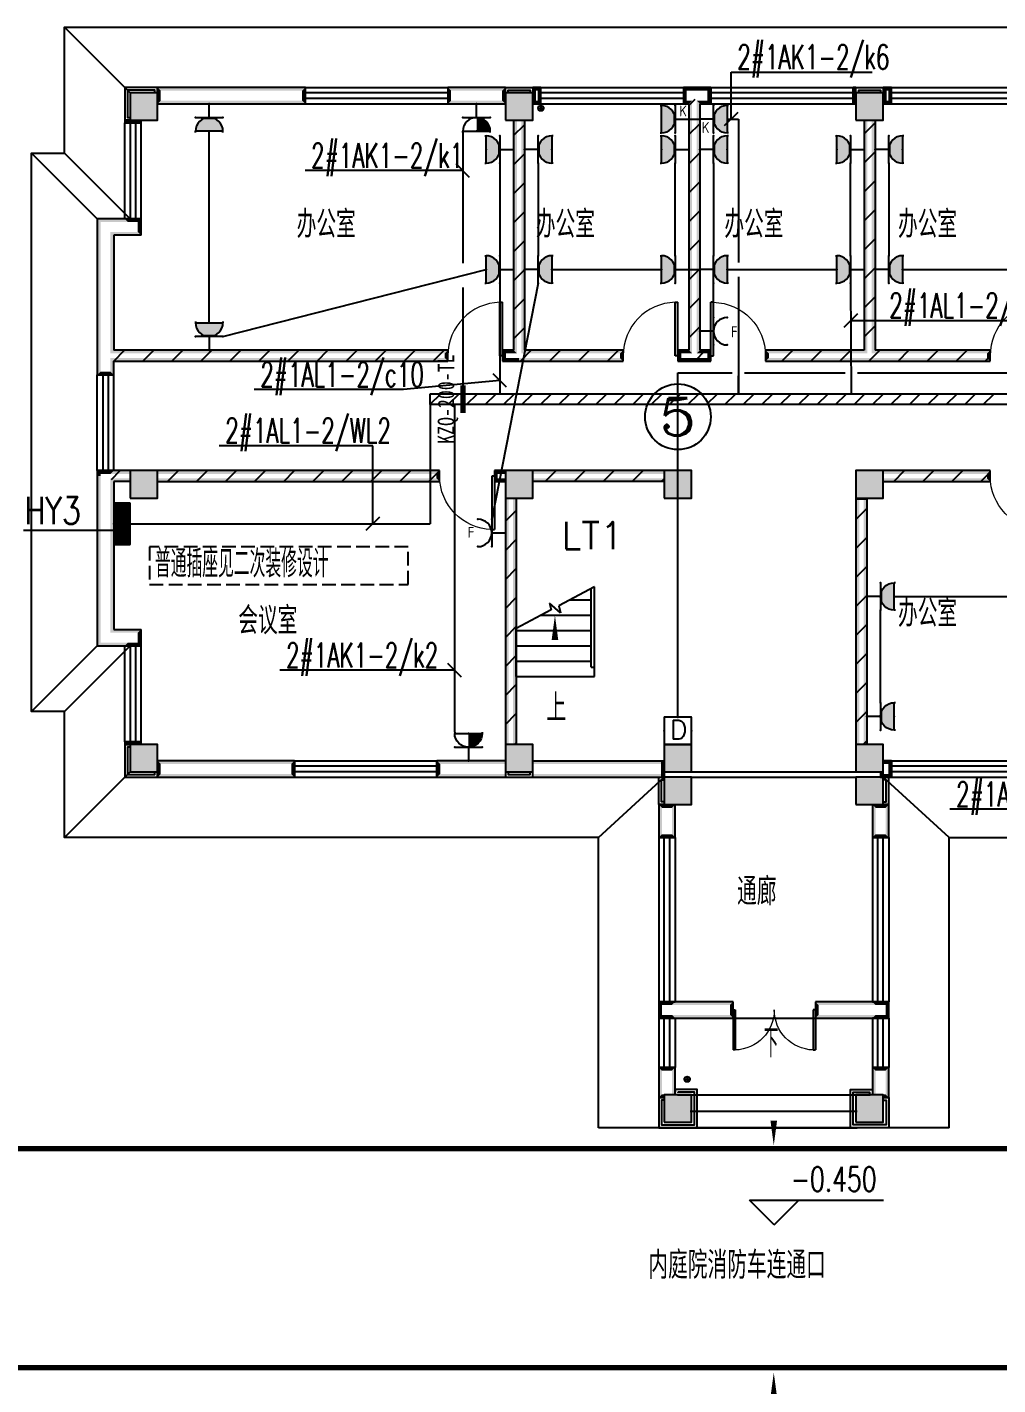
# Model space of a CAD drawing. Extents: x 101023 to 279373, y -114511 to 293844.
# Drawn here: x 123550 to 141270, y 251741 to 276538 of the extents above; entities that cross this region are included whole.
import ezdxf
from ezdxf.enums import TextEntityAlignment as Align

# ---------------------------------------------------------------- set-up
doc = ezdxf.new("R2010")
doc.units = 0
doc.header["$LTSCALE"] = 1000
doc.header["$MEASUREMENT"] = 0
doc.linetypes.add('DASH', pattern=[0.35, 0.25, -0.1])
for name, color, linetype in [('A-ANNO-IDEN', 3, 'Continuous'), ('A-WALL-PATT', 252, 'Continuous'), ('AXIS', 3, 'Continuous'), ('AXIS_TEXT', 7, 'Continuous'), ('BZ', 7, 'Continuous'), ('CABLETRAY', 3, 'Continuous'), ('COLUMN', 2, 'Continuous'), ('DIM-照明', 3, 'Continuous'), ('DIM_ELEV', 3, 'Continuous'), ('DIM_SYMB', 3, 'Continuous'), ('DOTLN', 2, 'DASH'), ('EQUIP-插座', 3, 'Continuous'), ('EQUIP-消防', 3, 'Continuous'), ('EQUIP-照明', 3, 'Continuous'), ('EQUIP-箱柜', 3, 'Continuous'), ('PUB_HATCH', 8, 'Continuous'), ('PUB_TEXT', 7, 'Continuous'), ('PUB_WALL', 2, 'Continuous'), ('STAIR', 2, 'Continuous'), ('TEL_HATCH', 8, 'Continuous'), ('WALL', 2, 'Continuous'), ('WINDOW', 2, 'Continuous'), ('WIRE-照明', 6, 'Continuous'), ('抗震支吊架', 2, 'Continuous'), ('排水', 153, 'Continuous'), ('看线', 30, 'Continuous')]:
    doc.layers.add(name, color=color, linetype=linetype)
doc.styles.add('_TCH_AXIS', font='COMPLEX', dxfattribs={"bigfont": 'GBCBIG'})
doc.styles.add('_TCH_DIM', font='simplex.shx', dxfattribs={"bigfont": 'gbcbig.shx'})
doc.styles.add('_TEL_ATTDEF', font='gbenor', dxfattribs={"bigfont": 'gbcbig'})
doc.styles.add('_TEL_DIM', font='simplex.shx', dxfattribs={"width": 0.8, "height": 3.5, "bigfont": 'gbcbig.shx'})
doc.styles.add('A_DIM', font='simplex.shx', dxfattribs={"width": 0.7, "bigfont": 'gbcbig.shx'})
doc.styles.add('COMPLEX', font='COMPLEX')
doc.styles.add('kzcad', font='', dxfattribs={"width": 0.8})
doc.styles.get("Standard").update_dxf_attribs({"font": 'simplex.shx', "width": 0.8, "bigfont": 'gbcbig.shx'})
doc.styles.get('kzcad').set_extended_font_data('SimSun')
pattern_1 = [(45, (-908016.57, -754752.9), (-265.16515, 265.16515), [])]

# ---------------------------------------------------------------- blocks, each defined once
blk = doc.blocks.new('$equip$00002810')
for p, q in [((0.5, 0.5), (-0.5, 0.5)), ((0, 0.5), (0, 0))]:
    blk.add_line(p, q)
blk.add_arc((0, 1), 0.5, 180, 0)
for p in [(-0.5, 1), (0.5, 1), (-0.5, 0.5), (0.5, 0.5), (0, 0)]:
    blk.add_point(p)
at = {"color": 7, "style": '_TEL_DIM'}
blk.add_attdef('$TEXT$', text='', height=0.4, dxfattribs=at).set_placement((0.023, 1.257), align=Align.MIDDLE_CENTER)
at = {"color": 7, "style": '_TEL_DIM', "flags": 1}
for tag in ['A', 'REMARK']:
    blk.add_attdef(tag, text='', height=0.000025, dxfattribs=at).set_placement((0, 0), align=Align.MIDDLE_CENTER)
blk = doc.blocks.new('$equip$00002755')
for p, q in [((0.5, 0.5), (-0.5, 0.5)), ((-0.5, 0.5), (-0.5, -0.5)), ((0.5, -0.5), (0.5, 0.5)), ((-0.5, -0.5), (0.5, -0.5))]:
    blk.add_line(p, q)
at = {"const_width": 0.04}
blk.add_lwpolyline([(-0.5, 0.5), (0.5, 0.5), (0.5, -0.5), (-0.5, -0.5), (-0.5, 0.5), (0.5, 0.5)], dxfattribs=at)
for p in [(0, 0.5), (-0.5, 0), (0.5, 0), (-0.027, -0.5)]:
    blk.add_point(p)
at = {"color": 7}
blk.add_attdef('$TEXT$', text='', height=0.4, dxfattribs=at).set_placement((0.026, -0.008), align=Align.MIDDLE_CENTER)
at = {"color": 7, "flags": 1}
for tag, height, p in [('A', 0.00002, (0, 0)), ('B', 0.4, (0.755, -0.254))]:
    blk.add_attdef(tag, text='', height=height, dxfattribs=at).set_placement(p, align=Align.MIDDLE_CENTER)
blk = doc.blocks.new('$equip$00001237')
for p, q in [((-0.5, 1.05), (-0.5, 1)), ((-0.5, 1), (0.5, 1)), ((0.5, 1.05), (0.5, 1)), ((0.5, 0.5), (-0.5, 0.5)), ((0, 0.5), (0, 0))]:
    blk.add_line(p, q)
blk.add_arc((0, 1), 0.5, 180, 0)
for p in [(0, 1), (-0.5, 0.5), (0.5, 0.5), (0, 0)]:
    blk.add_point(p)
for points in [[(0.433, 0.75), (-0.433, 0.75), (0.5, 1), (-0.5, 1)], [(0.25, 0.567), (-0.25, 0.567), (0.433, 0.75), (-0.433, 0.75)], [(0, 0.5), (0, 0.5), (0.25, 0.567), (-0.25, 0.567)]]:
    blk.add_solid(points)
at = {"flags": 9}
blk.add_attdef('A', (0, 0), '', height=0.00002, dxfattribs=at)
blk = doc.blocks.new('$equip$00001764')
for p, q in [((-0.5, 1.05), (-0.5, 1)), ((-0.5, 1), (0.5, 1)), ((0.5, 1.05), (0.5, 1)), ((0.5, 0.5), (-0.5, 0.5)), ((0, 0.5), (0, 0))]:
    blk.add_line(p, q)
blk.add_arc((0, 1), 0.5, 180, 0)
for p in [(-0.5, 0.5), (0.5, 0.5), (0, 0)]:
    blk.add_point(p)
for points in [[(0.433, 0.75), (-0.433, 0.75), (0.5, 1), (-0.5, 1)], [(0.25, 0.567), (-0.25, 0.567), (0.433, 0.75), (-0.433, 0.75)], [(0, 0.5), (0, 0.5), (0.25, 0.567), (-0.25, 0.567)]]:
    blk.add_solid(points)
at = {"color": 7, "style": '_TEL_DIM'}
blk.add_attdef('$TEXT$', text='', height=0.4, dxfattribs=at).set_placement((0.303, 0.211), align=Align.MIDDLE_CENTER)
at = {"color": 7, "style": '_TEL_DIM', "flags": 1}
blk.add_attdef('A', text='', height=0.00002, dxfattribs=at).set_placement((0, 0), align=Align.MIDDLE_CENTER)
blk = doc.blocks.new('$equip$00001239')
for p, q in [((-0.5, 1.05), (-0.5, 1)), ((0.5, 1), (-0.5, 1)), ((0.5, 1.05), (0.5, 1)), ((0.5, 0.5), (-0.5, 0.5)), ((0, 0.5), (0, 0))]:
    blk.add_line(p, q)
blk.add_arc((0, 1), 0.5, 180, 0)
for points in [[(0, 0.75), (-0.433, 0.75), (0, 1), (-0.5, 1)], [(0, 0.567), (-0.25, 0.567), (0, 0.75), (-0.433, 0.75)], [(0, 0.5), (0, 0.5), (0, 0.567), (-0.25, 0.567)]]:
    blk.add_solid(points)
at = {"layer": 'EQUIP-照明'}
for p in [(0, 1), (-0.5, 0.5), (0.5, 0.5), (0, 0)]:
    blk.add_point(p, dxfattribs=at)
at = {"layer": 'EQUIP-照明', "flags": 9}
blk.add_attdef('A', (0, 0), '', height=0.00002, dxfattribs=at)
blk = doc.blocks.new('ng')
at = {"layer": '排水'}
for p, q in [((346041, 781408), (346041, 781308)), ((345991, 781358), (346091, 781358))]:
    blk.add_line(p, q, dxfattribs=at)
blk.add_circle((346041, 781358), 50, dxfattribs=at)
blk = doc.blocks.new('雨水管2')
at = {"layer": '排水'}
blk.add_blockref('ng', (590886, 64319), dxfattribs=at)
blk = doc.blocks.new('雨水管')
at = {"layer": '排水'}
blk.add_blockref('ng', (588216, -46811), dxfattribs=at)
blk = doc.blocks.new('_AXISO')
blk.add_circle((0, 0), 0.5)
at = {"layer": 'AXIS_TEXT', "style": 'COMPLEX', "width": 1.041667}
blk.add_attdef('A', text='', height=0.56, dxfattribs=at).set_placement((-0.25, -0.28), (0.25, -0.28), align=Align.FIT)
blk = doc.blocks.new('ERT')
at = {"layer": 'AXIS'}
blk.add_line((936758.2, 855900), (936758.2, 857175.6), dxfattribs=at)
ref = blk.add_blockref('_AXISO', (936758.2, 857775.6), dxfattribs=dict(at, xscale=1200, yscale=1200, zscale=1200))
ref.add_attrib('A', '5', dxfattribs={"layer": 'AXIS_TEXT', "height": 678.8, "style": '_TCH_AXIS', "width": 1.5}).set_placement((936418.8, 857436.2), (937097.6, 857436.2), align=Align.FIT)
blk = doc.blocks.new('$WINLIB2D$00000001')
at = {"color": 0}
for points in [[(-0.5, 0.5), (-0.5, -0.5)], [(-0.5, 0.5), (0.5, 0.5)], [(0.5, -0.5), (0.5, 0.5)], [(0.5, 0.1667), (-0.5, 0.1667)], [(0.5, -0.1667), (-0.5, -0.1667)], [(-0.5, -0.5), (0.5, -0.5)]]:
    blk.add_lwpolyline(points, dxfattribs=at)
blk = doc.blocks.new('$DorLib2D$00000001')
for p, q in [((0.45, 0.975), (0.5, 0.975)), ((0.45, 0), (0.45, 0.975)), ((0.5, 0), (0.5, 0.975)), ((0.5, 0), (0.45, 0))]:
    blk.add_line(p, q)
at = {"lineweight": 13}
blk.add_arc((0.475, 0), 0.975, 91.4693, 180, dxfattribs=at)
blk = doc.blocks.new('$DorLib2D$00000002')
for p, q in [((-0.5, 0), (-0.5, 0.4875)), ((-0.475, 0.4875), (-0.5, 0.4875)), ((-0.475, 0), (-0.475, 0.4875)), ((0.475, 0), (0.475, 0.4875)), ((0.475, 0.4875), (0.5, 0.4875)), ((0.5, 0), (0.5, 0.4875)), ((-0.5, 0), (-0.475, 0)), ((0.5, 0), (0.475, 0))]:
    blk.add_line(p, q)
at = {"lineweight": 13}
for centre, start, end in [((-0.4875, 0), 0, 88.53072), ((0.4875, 0), 91.46928, 180)]:
    blk.add_arc(centre, 0.4875, start, end, dxfattribs=at)
blk = doc.blocks.new('_FZH')
blk.add_lwpolyline([(-0.5, -0.5), (0.5, -0.5), (0.5, 0.5), (-0.5, 0.5)], close=True)
at = {"layer": 'PUB_HATCH'}
blk.add_solid([(-0.5, -0.5), (0.5, -0.5), (-0.5, 0.5), (0.5, 0.5)], dxfattribs=at)
blk = doc.blocks.new('A$C40CE5D7B')
at = {"layer": 'A-WALL-PATT'}
h = blk.add_hatch(dxfattribs=at)
h.set_pattern_fill('普通砖', color=256, scale=150, style=0)
h.set_pattern_definition(pattern_1)
h.paths.add_polyline_path([(19400, 108570), (19300, 108470), (19300, 103970), (19360, 103910), (19400, 103903), (19440, 103910), (19500, 103970), (19500, 108470)])
h = blk.add_hatch(dxfattribs=at)
h.set_pattern_fill('普通砖', color=256, scale=150, style=0)
h.set_pattern_definition(pattern_1)
h.paths.add_polyline_path([(16300, 108170), (16100, 108170), (16100, 103970), (16160, 103910), (16200, 103903), (16240, 103910), (16300, 103970)])
h = blk.add_hatch(dxfattribs=at)
h.set_pattern_fill('普通砖', color=256, scale=150, style=0)
h.set_pattern_definition(pattern_1)
h.paths.add_polyline_path([(22700, 108170), (22500, 108170), (22500, 103970), (22560, 103910), (22600, 103903), (22640, 103910), (22700, 103970)])
h = blk.add_hatch(dxfattribs=at)
h.set_pattern_fill('普通砖', color=256, scale=150, style=0)
h.set_pattern_definition(pattern_1)
h.paths.add_polyline_path([(8700, 103870), (8800, 103770), (14900, 103770), (14900, 103970), (8800, 103970)])
h = blk.add_hatch(dxfattribs=at)
h.set_pattern_fill('普通砖', color=256, scale=150, style=0)
h.set_pattern_definition(pattern_1)
h.paths.add_polyline_path([(16160, 103910), (16100, 103970), (15900, 103970), (15900, 103770), (16200, 103770), (16200, 103903)])
h = blk.add_hatch(dxfattribs=at)
h.set_pattern_fill('普通砖', color=256, scale=150, style=0)
h.set_pattern_definition(pattern_1)
h.paths.add_polyline_path([(16200, 103903), (16200, 103770), (18100, 103770), (18100, 103970), (16300, 103970), (16240, 103910)])
h = blk.add_hatch(dxfattribs=at)
h.set_pattern_fill('普通砖', color=256, scale=150, style=0)
h.set_pattern_definition(pattern_1)
h.paths.add_polyline_path([(19360, 103910), (19300, 103970), (19100, 103970), (19100, 103770), (19400, 103770), (19400, 103903)])
h = blk.add_hatch(dxfattribs=at)
h.set_pattern_fill('普通砖', color=256, scale=150, style=0)
h.set_pattern_definition(pattern_1)
h.paths.add_polyline_path([(19400, 103903), (19400, 103770), (19700, 103770), (19700, 103970), (19500, 103970), (19440, 103910)])
h = blk.add_hatch(dxfattribs=at)
h.set_pattern_fill('普通砖', color=256, scale=150, style=0)
h.set_pattern_definition(pattern_1)
h.paths.add_polyline_path([(22560, 103910), (22500, 103970), (20700, 103970), (20700, 103770), (22600, 103770), (22600, 103903)])
h = blk.add_hatch(dxfattribs=at)
h.set_pattern_fill('普通砖', color=256, scale=150, style=0)
h.set_pattern_definition(pattern_1)
h.paths.add_polyline_path([(22600, 103903), (22600, 103770), (24800, 103770), (24800, 103970), (22700, 103970), (22640, 103910)])
h = blk.add_hatch(dxfattribs=at)
h.set_pattern_fill('普通砖', color=256, scale=150, style=0)
h.set_pattern_definition(pattern_1)
h.paths.add_polyline_path([(9100, 101570), (9100, 101770), (8800, 101770), (8700, 101670), (8800, 101570)])
h = blk.add_hatch(dxfattribs=at)
h.set_pattern_fill('普通砖', color=256, scale=150, style=0)
h.set_pattern_definition(pattern_1)
h.paths.add_polyline_path([(9600, 101770), (9600, 101570), (14750, 101570), (14750, 101770)])
h = blk.add_hatch(dxfattribs=at)
h.set_pattern_fill('普通砖', color=256, scale=150, style=0)
h.set_pattern_definition(pattern_1)
h.paths.add_polyline_path([(15950, 101570), (15950, 101770), (16050, 101770), (16050, 101770), (15750, 101770), (15750, 101570)])
h = blk.add_hatch(dxfattribs=at)
h.set_pattern_fill('普通砖', color=256, scale=150, style=0)
h.set_pattern_definition(pattern_1)
h.paths.add_polyline_path([(16050, 101770), (16450, 101770), (16450, 101570), (18850, 101570), (18850, 101770), (19100, 101770), (19100, 101770), (16050, 101770)])
h = blk.add_hatch(dxfattribs=at)
h.set_pattern_fill('普通砖', color=256, scale=150, style=0)
h.set_pattern_definition(pattern_1)
h.paths.add_polyline_path([(22800, 101770), (22850, 101770), (22850, 101570), (24800, 101570), (24800, 101770), (22800, 101770)])
h = blk.add_hatch(dxfattribs=at)
h.set_pattern_fill('普通砖', color=256, scale=150, style=0)
h.set_pattern_definition(pattern_1)
h.paths.add_polyline_path([(15950, 96770), (16150, 96770), (16150, 101270), (15950, 101270)])
h = blk.add_hatch(dxfattribs=at)
h.set_pattern_fill('普通砖', color=256, scale=150, style=0)
h.set_pattern_definition(pattern_1)
h.paths.add_polyline_path([(22350, 96720), (22350, 96770), (22550, 96770), (22550, 101270), (22350, 101270)])
at = {"layer": 'PUB_WALL'}
for points in [[(9600, 108670), (9100, 108670), (9160, 108610), (9540, 108610)], [(9100, 108670), (9100, 108170), (9160, 108230), (9160, 108610)], [(9600, 108170), (9600, 108670), (9540, 108610), (9540, 108230)], [(12300, 108770), (9600, 108770), (9660, 108710), (12240, 108710)], [(9600, 108770), (9600, 108470), (9660, 108530), (9660, 108710)], [(12300, 108470), (12300, 108770), (12240, 108710), (12240, 108530)], [(15950, 108770), (14900, 108770), (14960, 108710), (15890, 108710)], [(14900, 108770), (14900, 108470), (14960, 108530), (14960, 108710)], [(15950, 108470), (15950, 108770), (15890, 108710), (15890, 108530)], [(16450, 108670), (15950, 108670), (16010, 108610), (16390, 108610)], [(15950, 108670), (15950, 108170), (16010, 108230), (16010, 108610)], [(16450, 108170), (16450, 108670), (16390, 108610), (16390, 108230)], [(16600, 108770), (16450, 108770), (16510, 108710), (16540, 108710)], [(16450, 108770), (16450, 108470), (16510, 108530), (16510, 108710)], [(16600, 108470), (16600, 108770), (16540, 108710), (16540, 108530)], [(19400, 108770), (19200, 108770), (19260, 108710), (19400, 108710)], [(19200, 108770), (19200, 108470), (19260, 108530), (19260, 108710)], [(19700, 108770), (19400, 108770), (19400, 108710), (19640, 108710)], [(19700, 108470), (19700, 108770), (19640, 108710), (19640, 108530)], [(22350, 108770), (22300, 108770), (22360, 108710), (22290, 108710)], [(22350, 108470), (22350, 108770), (22290, 108710), (22290, 108530)], [(22300, 108770), (22300, 108470), (22360, 108530), (22360, 108710)], [(22850, 108670), (22350, 108670), (22410, 108610), (22790, 108610)], [(22350, 108670), (22350, 108170), (22410, 108230), (22410, 108610)], [(22850, 108170), (22850, 108670), (22790, 108610), (22790, 108230)], [(23000, 108770), (22850, 108770), (22910, 108710), (22940, 108710)], [(22850, 108770), (22850, 108470), (22910, 108530), (22910, 108710)], [(23000, 108470), (23000, 108770), (22940, 108710), (22940, 108530)], [(9600, 108470), (12300, 108470), (12240, 108530), (9660, 108530)], [(14900, 108470), (15950, 108470), (15890, 108530), (14960, 108530)], [(16450, 108470), (16600, 108470), (16540, 108530), (16510, 108530)], [(19200, 108470), (19300, 108470), (19360, 108530), (19260, 108530)], [(19300, 108470), (19300, 103970), (19360, 103910), (19360, 108530)], [(19500, 108470), (19500, 103970), (19440, 103910), (19440, 108530)], [(19500, 108470), (19700, 108470), (19640, 108530), (19440, 108530)], [(22300, 108470), (22350, 108470), (22290, 108530), (22360, 108530)], [(22850, 108470), (23000, 108470), (22940, 108530), (22910, 108530)], [(9250, 108170), (9100, 108170), (9100, 108180), (9060, 108180), (9000, 108120), (9300, 108120)], [(9300, 108170), (9000, 108170), (9060, 108110), (9240, 108110)], [(9100, 108170), (9600, 108170), (9540, 108230), (9160, 108230)], [(15950, 108170), (16450, 108170), (16390, 108230), (16010, 108230)], [(16160, 108170), (16100, 108170), (16100, 103970), (16160, 103910)], [(16300, 108170), (16240, 108170), (16240, 103910), (16300, 103970)], [(22350, 108170), (22850, 108170), (22790, 108230), (22410, 108230)], [(22560, 108170), (22500, 108170), (22500, 103970), (22560, 103910)], [(22700, 108170), (22640, 108170), (22640, 103910), (22700, 103970)], [(8500, 106370), (8500, 103870), (8560, 103870), (8560, 106310)], [(9000, 106370), (8500, 106370), (8560, 106310), (9060, 106310)], [(9300, 106370), (9000, 106370), (9060, 106310), (9240, 106310)], [(9300, 106070), (9300, 106370), (9240, 106310), (9240, 106130)], [(8800, 106070), (8800, 103970), (8740, 103910), (8740, 106130)], [(9300, 106070), (8800, 106070), (8740, 106130), (9240, 106130)], [(14900, 103970), (8800, 103970), (8740, 103910), (14840, 103910)], [(14900, 103770), (14900, 103970), (14840, 103910), (14840, 103830)], [(16100, 103970), (15900, 103970), (15960, 103910), (16160, 103910)], [(15900, 103970), (15900, 103770), (15960, 103830), (15960, 103910)], [(18100, 103970), (16300, 103970), (16240, 103910), (18040, 103910)], [(18100, 103770), (18100, 103970), (18040, 103910), (18040, 103830)], [(19300, 103970), (19100, 103970), (19160, 103910), (19360, 103910)], [(19100, 103970), (19100, 103770), (19160, 103830), (19160, 103910)], [(19700, 103970), (19500, 103970), (19440, 103910), (19640, 103910)], [(19700, 103770), (19700, 103970), (19640, 103910), (19640, 103830)], [(22500, 103970), (20700, 103970), (20760, 103910), (22560, 103910)], [(20700, 103970), (20700, 103770), (20760, 103830), (20760, 103910)], [(24800, 103970), (22700, 103970), (22640, 103910), (24740, 103910)], [(24800, 103770), (24800, 103970), (24740, 103910), (24740, 103830)], [(8500, 103870), (8500, 103520), (8560, 103580), (8560, 103870)], [(8800, 103770), (14900, 103770), (14840, 103830), (8740, 103830)], [(8800, 103520), (8800, 103770), (8740, 103830), (8740, 103580)], [(15900, 103770), (16200, 103770), (16200, 103830), (15960, 103830)], [(16200, 103770), (18100, 103770), (18040, 103830), (16200, 103830)], [(19100, 103770), (19400, 103770), (19400, 103830), (19160, 103830)], [(19400, 103770), (19700, 103770), (19640, 103830), (19400, 103830)], [(20700, 103770), (22600, 103770), (22600, 103830), (20760, 103830)], [(22600, 103770), (24800, 103770), (24740, 103830), (22600, 103830)], [(8500, 103520), (8800, 103520), (8740, 103580), (8560, 103580)], [(8800, 101770), (8500, 101770), (8560, 101710), (8740, 101710)], [(8500, 101770), (8500, 101670), (8560, 101670), (8560, 101710)], [(8500, 101670), (8500, 98570), (8560, 98630), (8560, 101670)], [(9100, 101710), (9100, 101770), (8800, 101770), (8740, 101710)], [(9600, 101770), (9100, 101770), (9160, 101710), (9540, 101710)], [(9100, 101770), (9100, 101270), (9160, 101330), (9160, 101710)], [(9600, 101270), (9600, 101770), (9540, 101710), (9540, 101330)], [(9600, 101770), (9600, 101710), (14690, 101710), (14750, 101770)], [(14750, 101570), (14750, 101770), (14690, 101710), (14690, 101630)], [(15950, 101710), (15950, 101770), (16050, 101770), (16050, 101770), (15750, 101770), (15810, 101710)], [(15750, 101770), (15750, 101570), (15810, 101630), (15810, 101710)], [(16450, 101770), (15950, 101770), (16010, 101710), (16390, 101710)], [(15950, 101770), (15950, 101270), (16010, 101330), (16010, 101710)], [(16050, 101770), (16450, 101770), (16450, 101710), (18850, 101710), (18850, 101770), (19100, 101770), (19100, 101770), (16050, 101770)], [(16450, 101270), (16450, 101770), (16390, 101710), (16390, 101330)], [(19350, 101770), (18850, 101770), (18910, 101710), (19290, 101710)], [(18850, 101770), (18850, 101270), (18910, 101330), (18910, 101710)], [(19040, 101770), (19100, 101770), (19100, 101770), (19040, 101770)], [(19350, 101270), (19350, 101770), (19290, 101710), (19290, 101330)], [(22850, 101770), (22350, 101770), (22410, 101710), (22790, 101710)], [(22350, 101770), (22350, 101270), (22410, 101330), (22410, 101710)], [(22850, 101270), (22850, 101770), (22790, 101710), (22790, 101330)], [(22800, 101770), (22850, 101770), (22850, 101720), (22860, 101710), (24740, 101710), (24800, 101770), (22800, 101770)], [(22800, 101770), (22800, 101770), (22800, 101770)], [(22850, 101720), (22850, 101620), (22860, 101630), (22860, 101710)], [(24800, 101570), (24800, 101770), (24740, 101710), (24740, 101630)], [(8800, 101570), (8800, 98870), (8740, 98810), (8740, 101630)], [(9100, 101570), (9100, 101630), (8740, 101630), (8800, 101570)], [(9600, 101630), (9600, 101570), (14750, 101570), (14690, 101630)], [(15950, 101570), (15950, 101630), (15810, 101630), (15750, 101570)], [(16450, 101630), (16450, 101570), (18850, 101570), (18850, 101630)], [(22850, 101620), (22850, 101570), (24800, 101570), (24740, 101630), (22860, 101630)], [(9100, 101270), (9600, 101270), (9540, 101330), (9160, 101330)], [(15950, 101270), (16450, 101270), (16390, 101330), (16010, 101330)], [(15950, 96770), (16010, 96770), (16010, 101270), (15950, 101270)], [(16090, 96770), (16150, 96770), (16150, 101270), (16090, 101270)], [(18850, 101270), (19350, 101270), (19290, 101330), (18910, 101330)], [(22350, 101270), (22850, 101270), (22790, 101330), (22410, 101330)], [(22350, 96720), (22350, 96770), (22410, 96770), (22410, 101270), (22350, 101270)], [(22550, 101270), (22350, 101270), (22350, 101236), (22550, 101236)], [(22490, 96770), (22550, 96770), (22550, 101270), (22490, 101270)], [(8800, 98870), (9300, 98870), (9240, 98810), (8740, 98810)], [(9300, 98570), (9300, 98870), (9240, 98810), (9240, 98630)], [(8500, 98570), (9000, 98570), (9060, 98630), (8560, 98630)], [(9000, 98570), (9300, 98570), (9240, 98630), (9060, 98630)], [(9000, 96770), (9300, 96770), (9240, 96830), (9060, 96830)], [(9100, 96760), (9100, 96770), (9250, 96770), (9300, 96820), (9000, 96820), (9060, 96760)], [(9600, 96770), (9100, 96770), (9160, 96710), (9540, 96710)], [(9100, 96770), (9100, 96270), (9160, 96330), (9160, 96710)], [(9600, 96270), (9600, 96770), (9540, 96710), (9540, 96330)], [(16450, 96770), (15950, 96770), (16010, 96710), (16390, 96710)], [(15950, 96770), (15950, 96270), (16010, 96330), (16010, 96710)], [(16450, 96270), (16450, 96770), (16390, 96710), (16390, 96330)], [(19350, 96770), (18850, 96770), (18910, 96710), (19290, 96710)], [(18850, 96770), (18850, 96270), (18910, 96330), (18910, 96710)], [(19350, 96270), (19350, 96770), (19290, 96710), (19290, 96330)], [(22350, 96720), (22350, 96770), (22550, 96770), (22550, 96780), (22350, 96780)], [(22850, 96770), (22350, 96770), (22410, 96710), (22790, 96710)], [(22350, 96770), (22350, 96270), (22410, 96330), (22410, 96710)], [(22850, 96270), (22850, 96770), (22790, 96710), (22790, 96330)], [(12100, 96470), (9600, 96470), (9660, 96410), (12040, 96410)], [(9600, 96470), (9600, 96170), (9660, 96230), (9660, 96410)], [(12100, 96170), (12100, 96470), (12040, 96410), (12040, 96230)], [(15950, 96470), (14700, 96470), (14760, 96410), (15950, 96410)], [(14700, 96470), (14700, 96170), (14760, 96230), (14760, 96410)], [(16450, 96470), (16450, 96410), (18850, 96410), (18850, 96470)], [(18850, 96470), (18790, 96470), (18790, 96170), (18850, 96170)], [(22850, 96470), (22850, 96420), (22860, 96410), (22940, 96410), (23000, 96470)], [(23000, 96170), (23000, 96470), (22940, 96410), (22940, 96230)], [(9100, 96270), (9600, 96270), (9540, 96330), (9160, 96330)], [(9600, 96170), (12100, 96170), (12040, 96230), (9660, 96230)], [(14700, 96170), (15950, 96170), (15950, 96230), (14760, 96230)], [(15950, 96270), (16450, 96270), (16390, 96330), (16010, 96330)], [(16450, 96170), (18850, 96170), (18850, 96230), (16450, 96230)], [(18850, 96270), (19350, 96270), (19290, 96330), (18910, 96330)], [(22350, 96270), (22850, 96270), (22790, 96330), (22410, 96330)], [(22850, 96420), (22850, 96270), (22800, 96270), (22800, 96170), (22860, 96230), (22860, 96410)], [(22800, 96170), (23000, 96170), (22940, 96230), (22860, 96230)], [(19350, 96170), (18850, 96170), (18910, 96110), (19290, 96110)], [(18850, 96170), (18850, 95670), (18910, 95730), (18910, 96110)], [(19350, 95670), (19350, 96170), (19290, 96110), (19290, 95730)], [(22850, 96170), (22350, 96170), (22410, 96110), (22790, 96110)], [(22350, 96170), (22350, 95670), (22410, 95730), (22410, 96110)], [(22850, 95670), (22850, 96170), (22790, 96110), (22790, 95730)], [(18850, 95670), (19350, 95670), (19290, 95730), (18910, 95730)], [(22350, 95670), (22850, 95670), (22790, 95730), (22410, 95730)], [(18750, 95670), (18750, 95070), (18810, 95130), (18810, 95610)], [(19050, 95670), (18750, 95670), (18810, 95610), (18990, 95610)], [(19050, 95070), (19050, 95670), (18990, 95610), (18990, 95130)], [(22650, 95670), (22650, 95070), (22710, 95130), (22710, 95610)], [(22950, 95670), (22650, 95670), (22710, 95610), (22890, 95610)], [(22950, 95070), (22950, 95670), (22890, 95610), (22890, 95130)], [(18750, 95070), (19050, 95070), (18990, 95130), (18810, 95130)], [(22650, 95070), (22950, 95070), (22890, 95130), (22710, 95130)], [(19050, 92070), (18750, 92070), (18810, 92010), (18990, 92010)], [(18750, 92070), (18750, 91870), (18810, 91870), (18810, 92010)], [(20109, 92070), (19050, 92070), (18990, 92010), (20049, 92010)], [(20109, 91770), (20109, 92070), (20049, 92010), (20049, 91830)], [(22650, 92070), (21609, 92070), (21669, 92010), (22710, 92010)], [(21609, 92070), (21609, 91770), (21669, 91830), (21669, 92010)], [(22950, 92070), (22650, 92070), (22710, 92010), (22890, 92010)], [(22950, 91870), (22950, 92070), (22890, 92010), (22890, 91870)], [(18750, 91870), (18750, 91770), (18810, 91830), (18810, 91870)], [(18750, 91770), (19050, 91770), (18990, 91830), (18810, 91830)], [(19050, 91770), (20109, 91770), (20049, 91830), (18990, 91830)], [(21609, 91770), (22650, 91770), (22710, 91830), (21669, 91830)], [(22650, 91770), (22950, 91770), (22890, 91830), (22710, 91830)], [(22950, 91770), (22950, 91870), (22890, 91870), (22890, 91830)], [(19050, 90870), (18750, 90870), (18810, 90810), (18990, 90810)], [(18750, 90870), (18750, 90320), (18810, 90380), (18810, 90810)], [(19000, 90370), (19050, 90370), (19050, 90870), (18990, 90810), (18990, 90380)], [(22950, 90870), (22650, 90870), (22710, 90810), (22890, 90810)], [(22650, 90370), (22700, 90370), (22710, 90380), (22710, 90810), (22650, 90870)], [(22950, 90320), (22950, 90870), (22890, 90810), (22890, 90380)], [(18850, 90320), (18850, 90370), (19000, 90370), (18990, 90380), (18810, 90380), (18750, 90320)], [(19350, 90370), (18850, 90370), (18910, 90310), (19290, 90310)], [(18850, 90370), (18850, 89870), (18910, 89930), (18910, 90310)], [(19350, 89870), (19350, 90370), (19290, 90310), (19290, 89930)], [(22850, 90370), (22350, 90370), (22410, 90310), (22790, 90310)], [(22350, 90370), (22350, 89870), (22410, 89930), (22410, 90310)], [(22700, 90370), (22850, 90370), (22850, 90320), (22950, 90320), (22890, 90380), (22710, 90380)], [(22850, 89870), (22850, 90370), (22790, 90310), (22790, 89930)], [(18850, 89870), (19350, 89870), (19290, 89930), (18910, 89930)], [(22350, 89870), (22850, 89870), (22790, 89930), (22410, 89930)]]:
    blk.add_hatch(color=256, dxfattribs=at).paths.add_polyline_path(points)
for points in [[(9600, 108670), (9600, 108770), (9000, 108770), (9000, 108170), (9100, 108170)], [(9550, 108670), (9550, 108720), (9050, 108720), (9050, 108220), (9100, 108220)], [(15950, 108670), (15950, 108770), (16450, 108770), (16450, 108670)], [(16000, 108670), (16000, 108720), (16400, 108720), (16400, 108670)], [(22350, 108670), (22350, 108770), (22850, 108770), (22850, 108670)], [(22400, 108670), (22400, 108720), (22800, 108720), (22800, 108670)], [(9100, 96770), (9000, 96770), (9000, 96170), (9600, 96170), (9600, 96270)], [(9100, 96720), (9050, 96720), (9050, 96220), (9550, 96220), (9550, 96270)], [(15950, 96270), (15950, 96170), (16450, 96170), (16450, 96270)], [(16000, 96270), (16000, 96220), (16400, 96220), (16400, 96270)], [(18850, 95670), (18750, 95670), (18750, 96170), (18850, 96170)], [(18850, 95720), (18800, 95720), (18800, 96120), (18850, 96120)], [(22850, 95670), (22950, 95670), (22950, 96170), (22850, 96170)], [(22850, 95720), (22900, 95720), (22900, 96120), (22850, 96120)], [(18850, 90320), (18750, 90320), (18750, 89770), (19450, 89770), (19450, 90470), (19050, 90470), (19050, 90420)], [(18850, 90320), (18750, 90320), (18750, 89870)], [(18850, 90270), (18800, 90270), (18800, 89820), (19400, 89820), (19400, 90420), (19100, 90420), (19100, 90420)], [(22850, 90320), (22950, 90320), (22950, 89770), (22250, 89770), (22250, 90470), (22650, 90470), (22650, 90370)], [(22850, 90270), (22900, 90270), (22900, 89820), (22300, 89820), (22300, 90420), (22600, 90420), (22600, 90370)], [(24050, 89770), (17650, 89770)]]:
    blk.add_lwpolyline(points)
at = {"color": 252, "linetype": 'DASH', "ltscale": 3, "const_width": 100}
blk.add_lwpolyline([(6504, 89385), (82000, 89385), (82000, 37455), (10879, 37455)], dxfattribs=at)
blk.add_lwpolyline([(6504, 85385), (66000, 85385, -0.414214), (78000, 73385), (78000, 53455, -0.414214), (66000, 41455), (10879, 41455)], format="xyb", dxfattribs=at)
at = {"layer": 'A-ANNO-IDEN'}
for points in [[(20850, 90894, 0, 0, 0), (20850, 89446, 0, 120, 0), (20850, 89896, 0, 0, 0)], [(20850, 84325, 0, 0, 0), (20850, 85297, 0, 120, 0), (20850, 84847, 0, 0, 0)]]:
    blk.add_lwpolyline(points, format="xyseb", dxfattribs=at)
at = {"layer": 'DIM_ELEV'}
for p, q in [((20855, 87998), (20405, 88448)), ((20405, 88448), (22856, 88448)), ((20855, 87998), (21305, 88448))]:
    blk.add_line(p, q, dxfattribs=at)
at = {"layer": 'DIM_SYMB'}
blk.add_lwpolyline([(16855, 97870, 0, 0, 0), (16855, 99130, 0, 120, 0), (16855, 98680, 0, 0, 0)], format="xyseb", dxfattribs=at)
at = {"layer": 'STAIR'}
for p, q in [((17575, 99650), (16924, 99303)), ((17515, 98180), (17515, 99618)), ((17575, 98180), (17575, 99650)), ((17575, 98180), (17575, 99650)), ((16783, 99228), (16150, 98890)), ((16955, 99171), (16755, 99351)), ((16755, 99351), (16783, 99228)), ((16924, 99303), (16955, 99171)), ((17125, 99410), (17515, 99410)), ((16600, 99130), (17515, 99130)), ((16150, 98010), (16150, 98890)), ((16150, 98850), (17515, 98850)), ((16150, 98570), (17515, 98570)), ((16150, 98290), (17515, 98290)), ((16150, 98010), (17575, 98010)), ((17515, 98180), (17575, 98180)), ((17575, 98010), (17575, 98180))]:
    blk.add_line(p, q, dxfattribs=at)
at = {"layer": 'WALL'}
for p, q in [((12300, 108770), (9600, 108770)), ((9600, 108770), (9600, 108670)), ((12300, 108470), (12300, 108770)), ((15950, 108770), (14900, 108770)), ((14900, 108770), (14900, 108470)), ((15950, 108470), (15950, 108770)), ((16600, 108770), (16450, 108770)), ((16450, 108770), (16450, 108470)), ((16600, 108470), (16600, 108770)), ((19400, 108770), (19200, 108770)), ((19200, 108770), (19200, 108470)), ((19700, 108770), (19400, 108770)), ((19700, 108470), (19700, 108770)), ((22350, 108770), (22300, 108770)), ((22300, 108770), (22300, 108470)), ((22350, 108470), (22350, 108770)), ((23000, 108770), (22850, 108770)), ((22850, 108770), (22850, 108470)), ((23000, 108470), (23000, 108770)), ((9600, 108470), (12300, 108470)), ((14900, 108470), (15950, 108470)), ((16450, 108470), (16600, 108470)), ((19200, 108470), (19300, 108470)), ((19300, 108470), (19300, 103970)), ((19500, 108470), (19500, 103970)), ((19500, 108470), (19700, 108470)), ((22300, 108470), (22350, 108470)), ((22850, 108470), (23000, 108470)), ((9000, 108170), (9000, 108120)), ((9100, 108170), (9000, 108170)), ((9000, 108120), (9300, 108120)), ((9300, 108120), (9300, 108170)), ((16100, 108170), (16100, 103970)), ((16300, 108170), (16300, 103970)), ((22500, 108170), (22500, 103970)), ((22700, 108170), (22700, 103970)), ((8500, 106370), (8500, 103870)), ((9000, 106370), (8500, 106370)), ((9300, 106370), (9000, 106370)), ((9300, 106070), (9300, 106370)), ((8800, 106070), (8800, 103970)), ((9300, 106070), (8800, 106070)), ((14900, 103970), (8800, 103970)), ((14900, 103770), (14900, 103970)), ((16100, 103970), (15900, 103970)), ((15900, 103970), (15900, 103770)), ((18100, 103970), (16300, 103970)), ((18100, 103770), (18100, 103970)), ((19300, 103970), (19100, 103970)), ((19100, 103970), (19100, 103770)), ((19700, 103970), (19500, 103970)), ((19700, 103770), (19700, 103970)), ((22500, 103970), (20700, 103970)), ((20700, 103970), (20700, 103770)), ((24800, 103970), (22700, 103970)), ((24800, 103770), (24800, 103970)), ((8500, 103870), (8500, 103520)), ((8800, 103770), (14900, 103770)), ((8800, 103520), (8800, 103770)), ((15900, 103770), (16200, 103770)), ((16200, 103770), (18100, 103770)), ((19100, 103770), (19400, 103770)), ((19400, 103770), (19700, 103770)), ((20700, 103770), (22600, 103770)), ((22600, 103770), (24800, 103770)), ((8500, 103520), (8800, 103520)), ((8800, 101770), (8500, 101770)), ((8500, 101770), (8500, 101670)), ((8500, 101670), (8500, 98570)), ((9100, 101770), (8800, 101770)), ((14750, 101770), (9600, 101770)), ((14750, 101570), (14750, 101770)), ((16050, 101770), (15750, 101770)), ((15750, 101770), (15750, 101570)), ((19100, 101770), (16050, 101770)), ((19100, 101770), (19100, 101770)), ((24800, 101770), (22800, 101770)), ((22800, 101770), (22800, 101770)), ((24800, 101570), (24800, 101770)), ((8800, 101570), (8800, 98870)), ((9100, 101570), (8800, 101570)), ((9600, 101570), (14750, 101570)), ((15750, 101570), (15950, 101570)), ((18850, 101570), (16450, 101570)), ((22850, 101570), (24800, 101570)), ((15950, 101270), (15950, 96770)), ((16150, 101270), (16150, 96770)), ((22350, 101270), (22350, 96770)), ((22550, 101270), (22550, 96770)), ((8800, 98870), (9300, 98870)), ((9300, 98570), (9300, 98870)), ((8500, 98570), (9000, 98570)), ((9000, 98570), (9300, 98570)), ((9300, 96820), (9000, 96820)), ((9000, 96820), (9000, 96770)), ((9000, 96770), (9100, 96770)), ((9300, 96770), (9300, 96820)), ((12100, 96470), (9600, 96470)), ((9600, 96470), (9600, 96170)), ((12100, 96170), (12100, 96470)), ((15950, 96470), (14700, 96470)), ((14700, 96470), (14700, 96170)), ((16450, 96470), (18850, 96470)), ((23000, 96470), (22850, 96470)), ((23000, 96170), (23000, 96470)), ((18850, 96270), (18850, 96170)), ((22800, 96270), (22800, 96170)), ((9600, 96170), (12100, 96170)), ((14700, 96170), (15950, 96170)), ((16450, 96170), (18850, 96170)), ((22800, 96170), (23000, 96170)), ((18750, 95670), (18750, 95070)), ((18850, 95670), (18750, 95670)), ((19050, 95070), (19050, 95670)), ((22650, 95670), (22650, 95070)), ((22950, 95670), (22850, 95670)), ((22950, 95070), (22950, 95670)), ((18750, 95070), (19050, 95070)), ((22650, 95070), (22950, 95070)), ((19050, 92070), (18750, 92070)), ((18750, 92070), (18750, 91870)), ((20109, 92070), (19050, 92070)), ((20109, 91770), (20109, 92070)), ((22650, 92070), (21609, 92070)), ((21609, 92070), (21609, 91770)), ((22950, 92070), (22650, 92070)), ((22950, 91870), (22950, 92070)), ((18750, 91870), (18750, 91770)), ((18750, 91770), (19050, 91770)), ((19050, 91770), (20109, 91770)), ((21609, 91770), (22650, 91770)), ((22650, 91770), (22950, 91770)), ((22950, 91770), (22950, 91870)), ((19050, 90870), (18750, 90870)), ((18750, 90870), (18750, 90320)), ((19050, 90370), (19050, 90870)), ((22950, 90870), (22650, 90870)), ((22650, 90870), (22650, 90370)), ((22950, 90320), (22950, 90870)), ((18750, 90320), (18850, 90320)), ((22850, 90320), (22950, 90320))]:
    blk.add_line(p, q, dxfattribs=at)
at = {"layer": 'WINDOW'}
for p, q in [((20109, 91770), (21609, 91770)), ((19090, 90370), (22610, 90370)), ((19325, 90070), (22375, 90070)), ((19325, 89770), (22375, 89770))]:
    blk.add_line(p, q, dxfattribs=at)
at = {"layer": '排水'}
for p, q in [((7900, 109870), (9100, 108670)), ((7300, 107570), (8500, 106370)), ((7900, 107570), (9100, 106370)), ((7300, 97370), (8500, 98570)), ((7900, 97370), (9100, 98570)), ((7900, 95070), (9100, 96270)), ((17650, 95070), (18850, 96170)), ((24050, 95070), (22850, 96170))]:
    blk.add_line(p, q, dxfattribs=at)
for points in [[(17650, 89770), (17650, 95070), (7900, 95070), (7900, 97370), (7300, 97370), (7300, 107570), (7900, 107570), (7900, 109870), (58850, 109870), (58850, 107870), (63700, 107870), (63700, 109870), (64900, 109870)], [(24050, 89770), (24050, 95070), (35150, 95070), (35150, 93070), (59800, 93070)]]:
    blk.add_lwpolyline(points, dxfattribs=at)
at = {"layer": '看线'}
for p, q in [((19350, 96270), (22350, 96270)), ((19350, 96170), (22350, 96170))]:
    blk.add_line(p, q, dxfattribs=at)
for name, p in [('雨水管', (-917658, -626157)), ('雨水管2', (-917658, -755022))]:
    blk.add_blockref(name, p)
at = {"layer": 'COLUMN'}
for p, xscale, yscale, zscale, rotation in [((9350, 108420), 499.9999996874249, 500.0000004949979, 500.0000004949979, 359.999999950281), ((16200, 108420), 500.0009756486397, 499.9658332468243, 499.9658332468243, 359.9999999607932), ((22600, 108420), 499.9999994139653, 499.9658326901263, 499.9658326901263, 359.9999999702914), ((9350, 101520), 499.9999996254919, 500.0000003420282, 500.0000003420282, 359.9999999805366), ((16200, 101520), 500.00097617344, 499.9658330852399, 499.9658330852399, 359.9999999763078), ((19100, 101520), 499.9999990476063, 499.9658331071259, 499.9658331071259, 359.9999999860995), ((22600, 101520), 499.9999993123347, 499.9658330257516, 499.9658330257516, 359.9999999665427), ((9350, 96520), 499.999999549822, 499.965833150316, 499.965833150316, 359.9999999763745), ((16200, 96520), 500.0009762059199, 500.0000006456394, 500.0000006456394, 359.9999999558173), ((19100, 96520), 499.9999996775296, 500.0000004463363, 500.0000004463363, 359.9999999776018), ((22600, 96520), 499.9999994379468, 500.0000005076872, 500.0000005076872, 359.9999999750672), ((19100, 95920), 500.0000004040776, 500.0000002979068, 500.0000002979068, 359.9999999811236), ((22600, 95920), 499.9999995232793, 499.9993402460823, 499.9993402460823, 359.9999999743601), ((19100, 90120), 499.9999995701946, 500.0000000991859, 500.0000000991859, 359.9999999873268), ((22600, 90120), 499.9999995214166, 499.9999999647262, 499.9999999647262, 359.999999973453)]:
    blk.add_blockref('_FZH', p, dxfattribs=dict(at, xscale=xscale, yscale=yscale, zscale=zscale, rotation=rotation))
at = {"layer": 'WALL'}
blk.add_blockref('ERT', (-917658, -755022), dxfattribs=at)
at = {"layer": 'WINDOW'}
for name, p, xscale, yscale, zscale, rotation in [('$WINLIB2D$00000001', (13600, 108620), -2600, 300, -2600, 180), ('$WINLIB2D$00000001', (17900, 108620), -2600, 300, -2600, 180), ('$WINLIB2D$00000001', (24300, 108620), -2600, 300, 2600, 180), ('$WINLIB2D$00000001', (9150, 107245), -1750, 299.9999999999999, -1750, 270), ('$WINLIB2D$00000001', (8650, 102645), -1750, 300, -1750, 270), ('$DorLib2D$00000001', (15250, 101670), -1000, 1000, -1000, 180), ('$DorLib2D$00000001', (25300, 101670), -1000, 1000, -1000, 180), ('$WINLIB2D$00000001', (9150, 97695), -1750, 300, -1750, 269.9999782967044), ('$WINLIB2D$00000001', (18900, 93570), 3000, 300, 3000, 270), ('$WINLIB2D$00000001', (22800, 93570), 3000, 300, 3000, 270), ('$WINLIB2D$00000001', (18900, 91320), -900, 300, 900, 90), ('$DorLib2D$00000002', (20859, 91920), -1500, 1500, 1500, 180), ('$WINLIB2D$00000001', (22800, 91320), 900, 300, 900, 270)]:
    blk.add_blockref(name, p, dxfattribs=dict(at, xscale=xscale, yscale=yscale, zscale=zscale, rotation=rotation))
for name, p, xscale, yscale, zscale in [('$WINLIB2D$00000001', (21000, 108620), 2600, 300, -2600), ('$DorLib2D$00000001', (15400, 103870), 1000, 1000, -1000), ('$DorLib2D$00000001', (18600, 103870), 1000, 1000, -1000), ('$DorLib2D$00000001', (20200, 103870), -1000, 1000, 1000), ('$DorLib2D$00000001', (25300, 103870), 1000, 1000, -1000), ('$WINLIB2D$00000001', (13400, 96320), 2600, 300, 2600), ('$WINLIB2D$00000001', (24300, 96320), 2600, 300, 2600)]:
    blk.add_blockref(name, p, dxfattribs=dict(at, xscale=xscale, yscale=yscale, zscale=zscale))
at = {"layer": 'A-ANNO-IDEN', "color": 7, "style": 'A_DIM', "width": 0.7}
blk.add_text('下', height=525, dxfattribs=at).set_placement((20668, 91051))
at = {"layer": 'DIM_ELEV', "color": 7, "style": '_TCH_DIM', "width": 0.705882}
blk.add_text('-0.450', height=446.2, dxfattribs=at).set_placement((21161, 88606))
at = {"layer": 'DIM_SYMB', "color": 7, "style": '_TCH_DIM'}
blk.add_text('上', height=506, dxfattribs=at).set_placement((16698, 97187))
at = {"layer": 'PUB_TEXT'}
for s, p in [('办公室', (12140, 106020)), ('办公室', (16506, 106020)), ('办公室', (19948, 106020)), ('办公室', (23118, 106020)), ('LT1', (16972, 100333)), ('办公室', (23118, 98916)), ('会议室', (11073, 98783)), ('通廊', (20180, 93834)), ('内庭院消防车连通口', (18560, 87010))]:
    blk.add_text(s, height=500, dxfattribs=at).set_placement(p)
blk = doc.blocks.new('*X151')
at = {"color": 0}
for p, q in [((-250, 33), (-83, 200)), ((-250, 68), (-118, 200)), ((-250, 104), (-154, 200)), ((-250, 139), (-189, 200)), ((-250, 174), (-224, 200)), ((-247, 0), (-47, 200)), ((-212, 0), (-12, 200)), ((-177, 0), (23, 200)), ((-141, 0), (59, 200)), ((-106, 0), (94, 200)), ((-71, 0), (129, 200)), ((-35, 0), (165, 200)), ((0, 0), (200, 200)), ((35, 0), (235, 200)), ((71, 0), (250, 179)), ((106, 0), (250, 144)), ((141, 0), (250, 109)), ((177, 0), (250, 73)), ((212, 0), (250, 38)), ((247, 0), (250, 3))]:
    blk.add_line(p, q, dxfattribs=at)
blk = doc.blocks.new('$equip$00002943')
for p, q in [((-0.75, 0.6), (-0.75, 0)), ((0.75, 0.6), (-0.75, 0.6)), ((0.75, 0), (0.75, 0.6)), ((-0.75, 0), (0.75, 0))]:
    blk.add_line(p, q)
for points, const_width in [([(-0.75, 0.3), (0.75, 0.3)], 0.6), ([(-0.75, 0.6), (-0.75, 0), (0.75, 0), (0.75, 0.6), (-0.75, 0.6), (-0.75, 0)], 0.04)]:
    blk.add_lwpolyline(points, dxfattribs=dict(const_width=const_width))
for p in [(0, 0.6), (-0.75, 0.3), (0, 0), (0.75, 0.3)]:
    blk.add_point(p)
at = {"xscale": 0.00300000000061118, "yscale": 0.00300000000061118, "zscale": 0.00300000000061118}
blk.add_blockref('*X151', (0, 0), dxfattribs=at)
at = {"color": 7, "style": '_TEL_DIM', "flags": 1}
for tag in ['A', 'REMARK']:
    blk.add_attdef(tag, text='', height=0.00002, dxfattribs=at).set_placement((0, 0), align=Align.MIDDLE_CENTER)

msp = doc.modelspace()

# ---------------------------------------------------------------- linework, layer by layer
at = {"layer": 'BZ'}
msp.add_line((125130, 267345), (123481, 267345), dxfattribs=at)
at = {"layer": 'CABLETRAY'}
for p, q in [((130905, 269644), (130905, 269844)), ((130905, 269844), (177465, 269844)), ((177465, 269644), (130905, 269644))]:
    msp.add_line(p, q, dxfattribs=at)
at = {"layer": 'DIM-照明'}
for p, q in [((136525, 274980), (136277, 274733)), ((131628, 273795), (131381, 274043)), ((138707, 271305), (138461, 271055)), ((132303, 269961), (132056, 270208)), ((129983, 267590), (129735, 267343)), ((131478, 264668), (131231, 264916))]:
    msp.add_line(p, q, dxfattribs=at)
for points in [[(136401, 274857), (136401, 275718)], [(136401, 275718), (138974, 275718)], [(131107, 273919), (128622, 273919)], [(131505, 273919), (131107, 273919)], [(138584, 271180), (139175, 271180)], [(139175, 271180), (141715, 271180)], [(132180, 270084), (130422, 269919)], [(130422, 269919), (127694, 269919)], [(129859, 268894), (127053, 268894)], [(129859, 267467), (129859, 268894)], [(130749, 264792), (128165, 264792)], [(131355, 264792), (130749, 264792)], [(143158, 262253), (140397, 262253)]]:
    msp.add_lwpolyline(points, dxfattribs=at)
at = {"layer": 'DOTLN', "linetype": 'DASH'}
msp.add_lwpolyline([(125785, 266358), (130507, 266358), (130507, 267049), (125785, 267049)], close=True, dxfattribs=at)
at = {"layer": 'TEL_HATCH', "linetype": 'Continuous'}
for p, q in [((130905, 269650), (131099, 269844)), ((131236, 269644), (131436, 269844)), ((131573, 269644), (131773, 269844)), ((131910, 269644), (132110, 269844)), ((132246, 269644), (132446, 269844)), ((132583, 269644), (132783, 269844)), ((132920, 269644), (133120, 269844)), ((133257, 269644), (133457, 269844)), ((133593, 269644), (133793, 269844)), ((133930, 269644), (134130, 269844)), ((134267, 269644), (134467, 269844)), ((134604, 269644), (134804, 269844)), ((134940, 269644), (135140, 269844)), ((135277, 269644), (135477, 269844)), ((135614, 269644), (135814, 269844)), ((135951, 269644), (136151, 269844)), ((136287, 269644), (136487, 269844)), ((136624, 269644), (136824, 269844)), ((136961, 269644), (137161, 269844)), ((137298, 269644), (137498, 269844)), ((137634, 269644), (137834, 269844)), ((137971, 269644), (138171, 269844)), ((138308, 269644), (138508, 269844)), ((138645, 269644), (138845, 269844)), ((138981, 269644), (139181, 269844)), ((139318, 269644), (139518, 269844)), ((139655, 269644), (139855, 269844)), ((139992, 269644), (140192, 269844)), ((140329, 269644), (140529, 269844)), ((140665, 269644), (140865, 269844)), ((141002, 269644), (141202, 269844))]:
    msp.add_line(p, q, dxfattribs=at)
at = {"layer": 'WIRE-照明', "linetype": 'Continuous'}
for p, q in [((135630, 274857), (135830, 274857)), ((126874, 271138), (126874, 274638)), ((132180, 274054), (132180, 272364)), ((132880, 274054), (132880, 272364)), ((135380, 272364), (135380, 274054)), ((136080, 274054), (136080, 272364)), ((138580, 272364), (138580, 274054)), ((139280, 274054), (139280, 272364)), ((127124, 270888), (131930, 272114)), ((133130, 272114), (135130, 272114)), ((135630, 272114), (135830, 272114)), ((136330, 272114), (138330, 272114)), ((139530, 272114), (141830, 272114)), ((136080, 271233), (136080, 271864)), ((139380, 266140), (141830, 266140)), ((139130, 264200), (139130, 265890))]:
    msp.add_line(p, q, dxfattribs=at)
at = {"layer": 'WIRE-照明'}
for p, q in [((136330, 274857), (136533, 274857)), ((136533, 274857), (136533, 272240)), ((131505, 274613), (131505, 272225)), ((131505, 271786), (131505, 269844)), ((132880, 271864), (132030, 267550)), ((132180, 271864), (132180, 269844)), ((136533, 271978), (136533, 269844)), ((138580, 271864), (138593, 269844)), ((135430, 263938), (135430, 270225)), ((135430, 270225), (136421, 270225)), ((136533, 269844), (136533, 270169)), ((136646, 270225), (138481, 270225)), ((138706, 270225), (143318, 270225)), ((130905, 269644), (130905, 267467)), ((131355, 263663), (131355, 269644)), ((125430, 267467), (130905, 267467))]:
    msp.add_line(p, q, dxfattribs=at)
at = {"layer": '抗震支吊架', "color": 2, "const_width": 100}
msp.add_lwpolyline([(131505, 269494), (131505, 269994)], dxfattribs=at)

# ---------------------------------------------------------------- block references
at = {"layer": 'EQUIP-插座', "yscale": 500, "zscale": 500}
for name, p, xscale, rotation in [('$equip$00001237', (126874, 275138), 500, 180), ('$equip$00001239', (131755, 275138), 500, 180), ('$equip$00001237', (132430, 274304), 500, 90), ('$equip$00001237', (132630, 274304), 500, 270), ('$equip$00001237', (135630, 274304), 500, 90), ('$equip$00001237', (135830, 274304), 500, 270), ('$equip$00001237', (138830, 274304), 500, 90), ('$equip$00001237', (139030, 274304), 500, 270), ('$equip$00001237', (132430, 272114), 500, 90), ('$equip$00001237', (132630, 272114), 500, 270), ('$equip$00001237', (135630, 272114), 500, 90), ('$equip$00001237', (135830, 272114), 500, 270), ('$equip$00001237', (138830, 272114), 500, 90), ('$equip$00001237', (139030, 272114), 500, 270), ('$equip$00001237', (138880, 266140), -500, 270), ('$equip$00001237', (138880, 263950), -500, 270)]:
    msp.add_blockref(name, p, dxfattribs=dict(at, xscale=xscale, rotation=rotation))
at = {"layer": 'EQUIP-插座'}
ref = msp.add_blockref('$equip$00001764', (135630, 274857), dxfattribs=dict(at, xscale=500, yscale=500, zscale=500, rotation=90))
ref.add_attrib('$TEXT$', 'K', dxfattribs={"layer": '0', "color": 7, "height": 200, "style": '_TEL_ATTDEF'}).set_placement((135524, 275008), align=Align.MIDDLE_CENTER)
ref = msp.add_blockref('$equip$00001764', (135830, 274857), dxfattribs=dict(at, xscale=500, yscale=500, zscale=500, rotation=270))
ref.add_attrib('$TEXT$', 'K', dxfattribs={"layer": '0', "color": 7, "height": 200, "style": '_TEL_ATTDEF'}).set_placement((135935, 274705), align=Align.MIDDLE_CENTER)
at = {"layer": 'EQUIP-插座', "yscale": 500, "zscale": 500}
for name, p, xscale in [('$equip$00001237', (126874, 270638), 500), ('$equip$00001239', (131605, 263138), -500)]:
    msp.add_blockref(name, p, dxfattribs=dict(at, xscale=xscale))
at = {"layer": 'EQUIP-插座'}
ref = msp.add_blockref('$equip$00002810', (135830, 270983), dxfattribs=dict(at, xscale=500, yscale=500, zscale=500, rotation=270))
ref.add_attrib('$TEXT$', 'F', dxfattribs={"layer": '0', "color": 7, "height": 200, "style": '_TEL_ATTDEF'}).set_placement((136458, 270972), align=Align.MIDDLE_CENTER)
ref = msp.add_blockref('$equip$00002810', (132280, 267300), dxfattribs=dict(at, xscale=500, yscale=500, zscale=500, rotation=90))
ref.add_attrib('$TEXT$', 'F', dxfattribs={"layer": '0', "color": 7, "height": 200, "style": '_TEL_ATTDEF'}).set_placement((131651, 267311), align=Align.MIDDLE_CENTER)
at = {"layer": 'EQUIP-消防', "ltscale": 5}
ref = msp.add_blockref('$equip$00002755', (135430, 263688), dxfattribs=dict(at, xscale=500, yscale=500, zscale=500))
ref.add_attrib('$TEXT$', 'D', dxfattribs={"layer": '0', "color": 7, "height": 350}).set_placement((135442, 263707), align=Align.MIDDLE_CENTER)
at = {"layer": 'EQUIP-箱柜', "xscale": 500, "yscale": 500, "zscale": 500, "rotation": 270}
msp.add_blockref('$equip$00002943', (125130, 267467), dxfattribs=at)
at = {"layer": 'STAIR'}
msp.add_blockref('A$C40CE5D7B', (116330, 166668), dxfattribs=at)

# ---------------------------------------------------------------- texts
at = {"layer": 'BZ', "style": '_TEL_DIM', "width": 0.8}
for s, p in [('HY3', (123502, 267461)), ('普通插座见二次装修设计', (125883, 266488))]:
    msp.add_text(s, height=500, dxfattribs=at).set_placement(p)
at = {"layer": 'DIM-照明', "color": 7, "style": '_TEL_DIM', "width": 0.64}
for s, p in [('2#1AK1-2/k6', (136514, 275768)), ('2#1AK1-2/k1', (128734, 273969)), ('2#1AL1-2/c9', (139288, 271230)), ('2#1AL1-2/c10', (127806, 269969)), ('2#1AL1-2/WL2', (127166, 268944)), ('2#1AK1-2/k2', (128277, 264842)), ('2#1AK1-2/k13', (140509, 262303))]:
    msp.add_text(s, height=450, dxfattribs=at).set_placement(p)
at = {"layer": '抗震支吊架', "color": 2, "style": 'kzcad', "width": 0.8}
msp.add_text('KZQ-200-TL', height=300, rotation=89.8854, dxfattribs=at).set_placement((131345, 269744), align=Align.CENTER)

doc.saveas('drawing.dxf')
